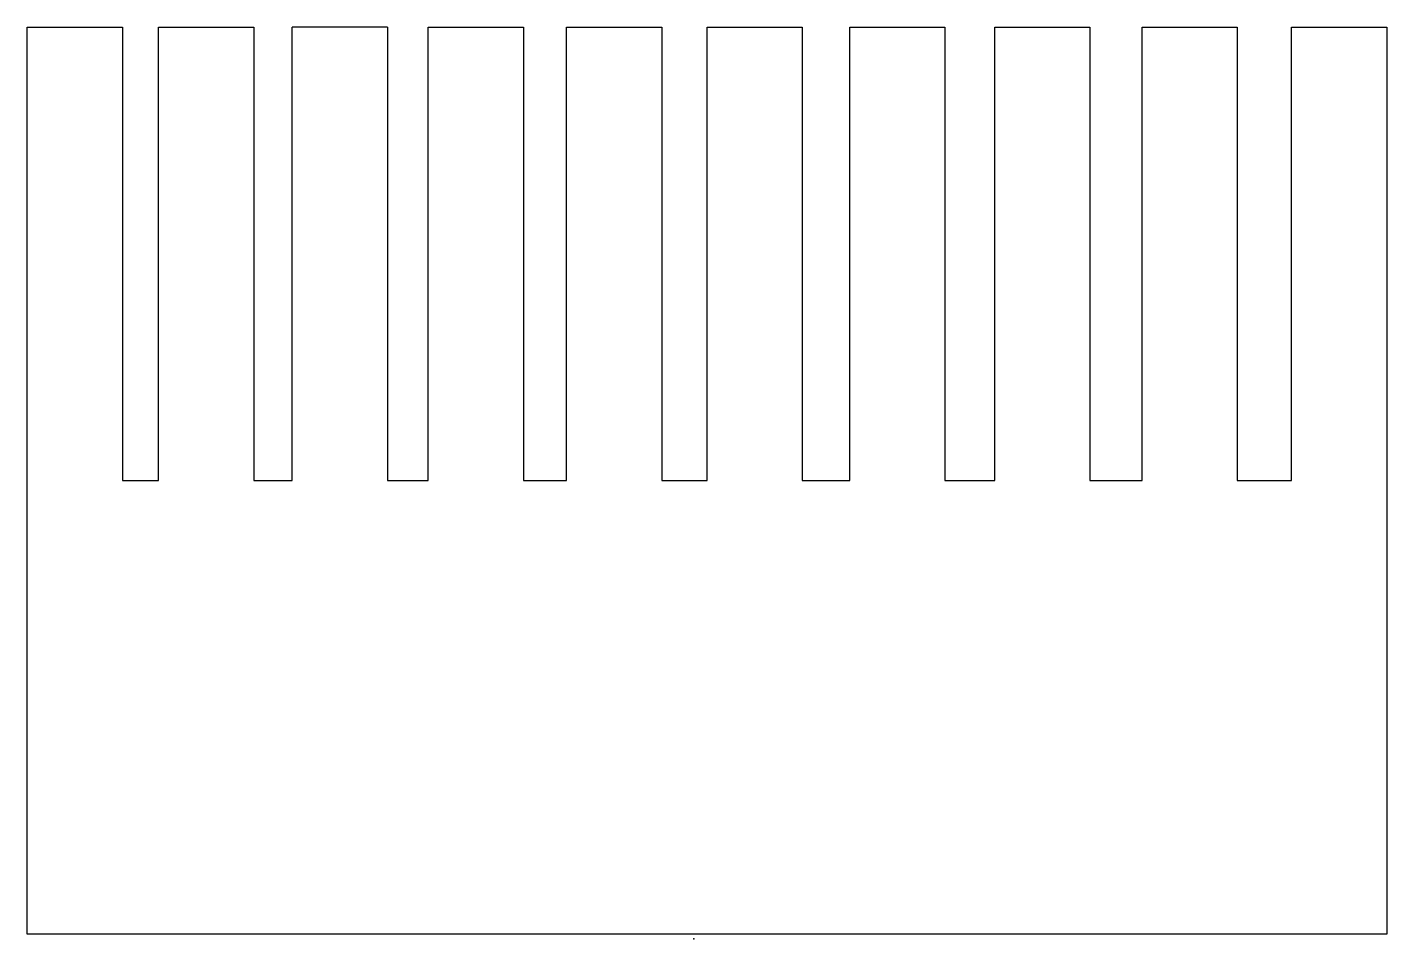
# Model space of a CAD drawing. Header units: centimetres. Extents: x -2.94 to 3.06, y 0 to 4.02.
import ezdxf

# ---------------------------------------------------------------- set-up
doc = ezdxf.new("R2010")
doc.units = ezdxf.units.CM
doc.header["$MEASUREMENT"] = 0
doc.layers.add('Peine v5_Peine', color=7, linetype='Continuous')

msp = doc.modelspace()

# ---------------------------------------------------------------- linework, layer by layer
at = {"layer": 'Peine v5_Peine'}
for p, q in [((-2.9415, 4.0209), (-2.5215, 4.0209)), ((-2.9415, 0.0209), (-2.9415, 4.0209)), ((-2.5215, 4.0209), (-2.5215, 2.0209)), ((-2.3615, 2.0209), (-2.3615, 4.0209)), ((-2.3615, 4.0209), (-1.9415, 4.0209)), ((-1.9415, 4.0209), (-1.9415, 2.0209)), ((-1.7715, 2.0209), (-1.7715, 4.0209)), ((-1.3515, 4.0209), (-1.7715, 4.0209)), ((-1.3515, 4.0209), (-1.3515, 2.0209)), ((-1.1715, 2.0209), (-1.1715, 4.0209)), ((-1.1715, 4.0209), (-0.7515, 4.0209)), ((-0.7515, 4.0209), (-0.7515, 2.0209)), ((-0.5615, 2.0209), (-0.5615, 4.0209)), ((-0.5615, 4.0209), (-0.1415, 4.0209)), ((-0.1415, 4.0209), (-0.1415, 2.0209)), ((0.0585, 2.0209), (0.0585, 4.0209)), ((0.0585, 4.0209), (0.4785, 4.0209)), ((0.4785, 4.0209), (0.4785, 2.0209)), ((0.6885, 4.0209), (1.1085, 4.0209)), ((0.6885, 2.0209), (0.6885, 4.0209)), ((1.1085, 4.0209), (1.1085, 2.0209)), ((1.3285, 2.0209), (1.3285, 4.0209)), ((1.3285, 4.0209), (1.7485, 4.0209)), ((1.7485, 4.0209), (1.7485, 2.0209)), ((1.9785, 2.0209), (1.9785, 4.0209)), ((1.9785, 4.0209), (2.3985, 4.0209)), ((2.3985, 4.0209), (2.3985, 2.0209)), ((2.6385, 4.0209), (3.0585, 4.0209)), ((2.6385, 2.0209), (2.6385, 4.0209)), ((3.0585, 4.0209), (3.0585, 0.0209)), ((-2.5215, 2.0209), (-2.3615, 2.0209)), ((-1.9415, 2.0209), (-1.7715, 2.0209)), ((-1.3515, 2.0209), (-1.1715, 2.0209)), ((-0.7515, 2.0209), (-0.5615, 2.0209)), ((-0.1415, 2.0209), (0.0585, 2.0209)), ((0.4785, 2.0209), (0.6885, 2.0209)), ((1.1085, 2.0209), (1.3285, 2.0209)), ((1.7485, 2.0209), (1.9785, 2.0209)), ((2.3985, 2.0209), (2.6385, 2.0209)), ((3.0585, 0.0209), (-2.9415, 0.0209))]:
    msp.add_line(p, q, dxfattribs=at)
msp.add_point((0, 0), dxfattribs=at)

doc.saveas('drawing.dxf')
